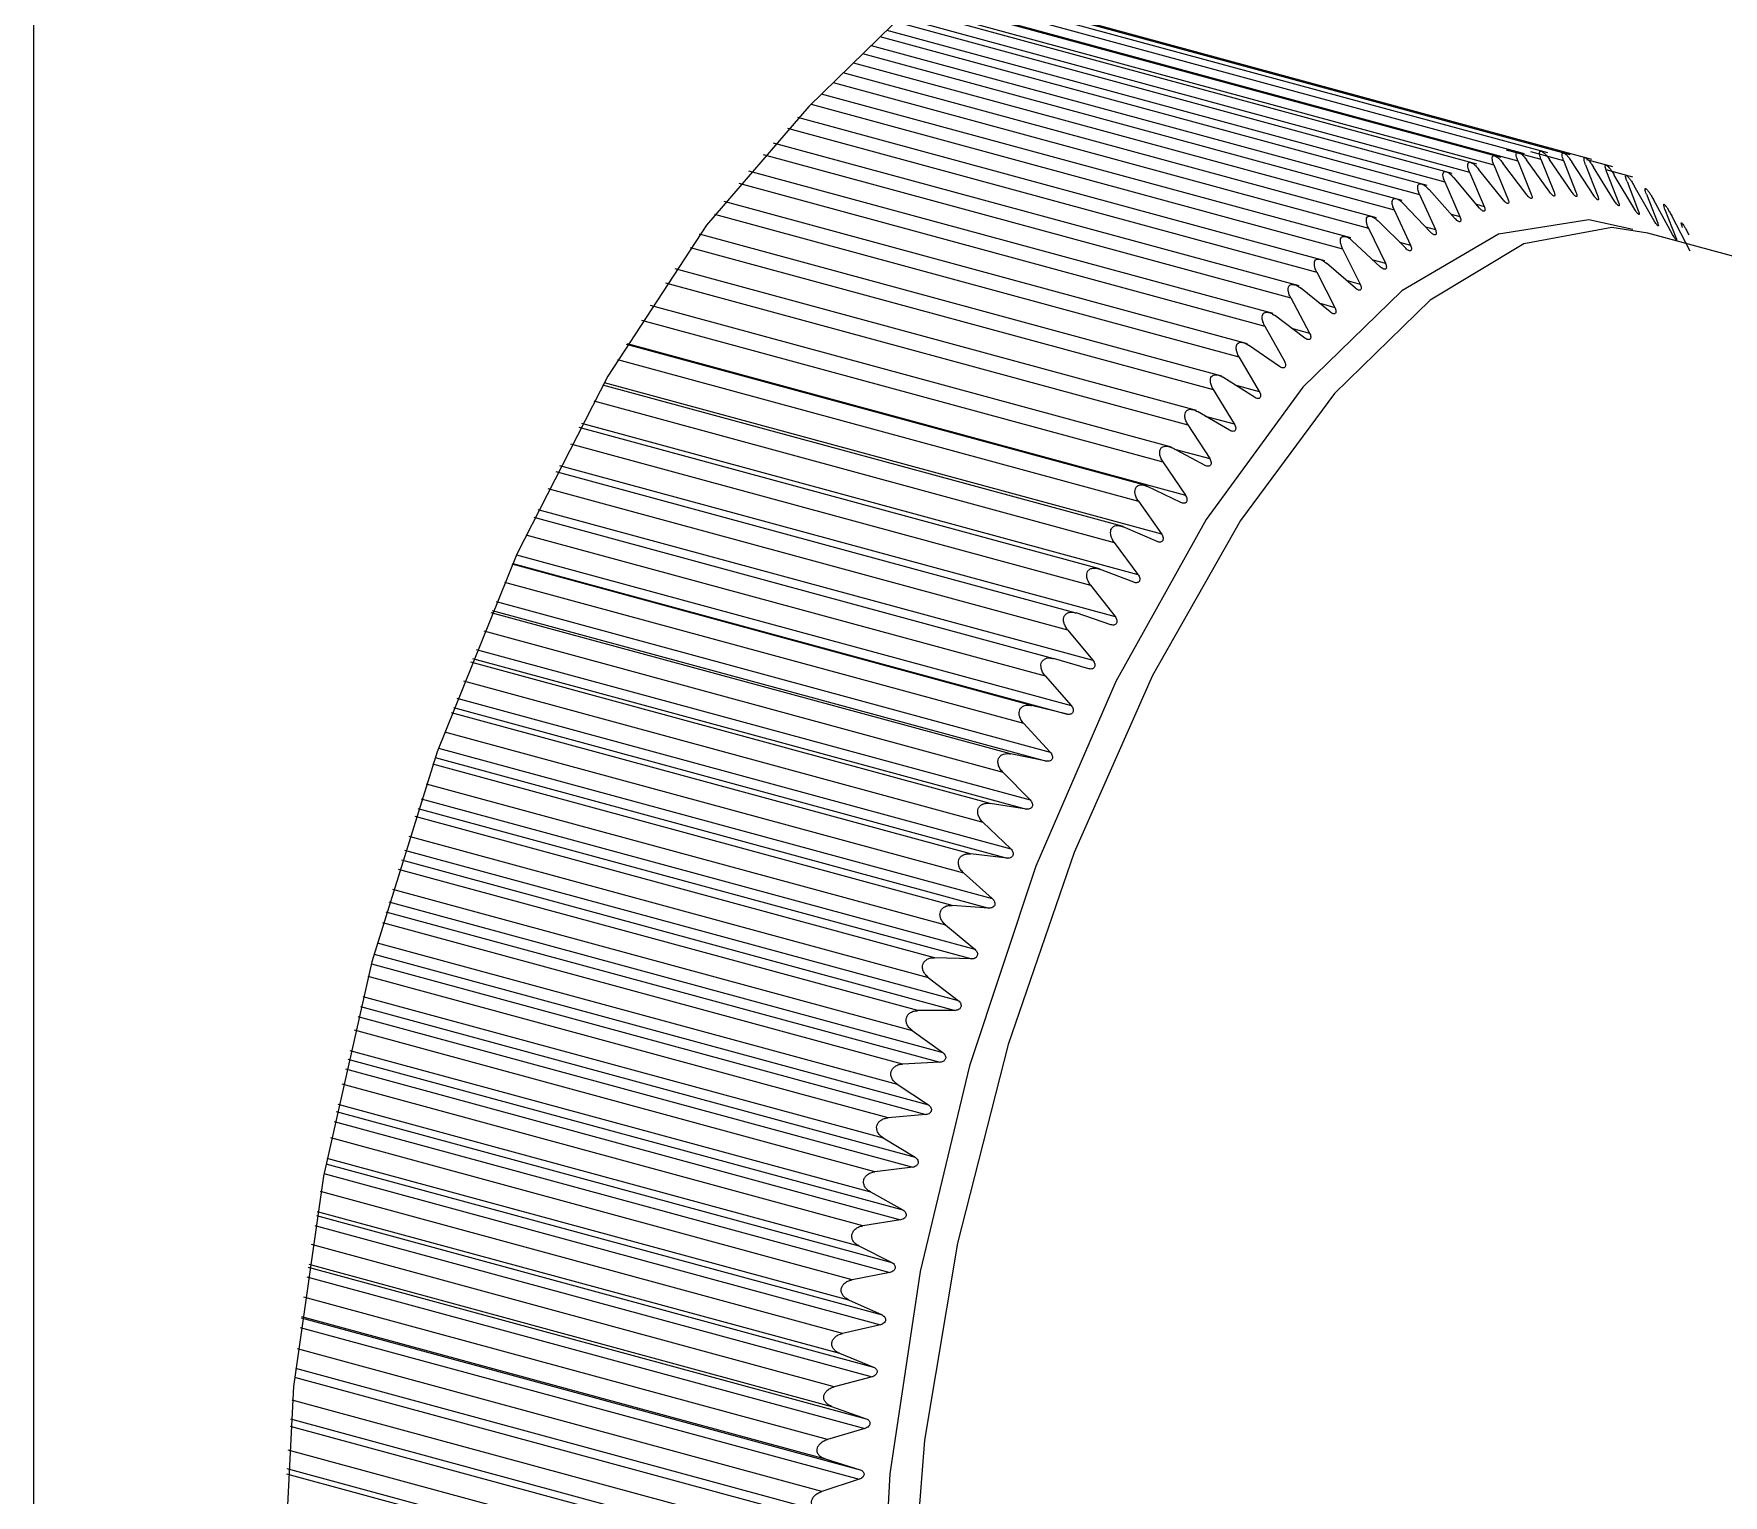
# Model space of a CAD drawing. Header units: millimetres. Extents: x 0 to 3353, y 0 to 2591.
# Drawn here: x 2568.81 to 2583.82, y 2156.91 to 2169.89 of the extents above; entities that cross this region are included whole.
import ezdxf

# ---------------------------------------------------------------- set-up
doc = ezdxf.new("R2010")
doc.units = ezdxf.units.MM
doc.header["$LTSCALE"] = 12

msp = doc.modelspace()

# ---------------------------------------------------------------- linework, layer by layer
at = {"color": 7, "linetype": 'Continuous', "lineweight": 25}
for p, q in [((2568.811, 2124.733), (2568.811, 2195.056)), ((2581.412, 2174.825), (2575.695, 2169.245)), ((2582.456, 2168.816), (2576.823, 2170.347)), ((2582.648, 2168.774), (2576.832, 2170.355)), ((2581.842, 2168.791), (2576.67, 2170.197)), ((2582.052, 2168.824), (2576.742, 2170.267)), ((2582.257, 2168.833), (2576.794, 2170.317)), ((2581.628, 2168.733), (2576.577, 2170.106)), ((2581.409, 2168.65), (2576.463, 2169.995)), ((2581.187, 2168.543), (2576.328, 2169.864)), ((2580.963, 2168.411), (2576.174, 2169.713)), ((2580.736, 2168.256), (2576, 2169.543)), ((2580.508, 2168.077), (2575.807, 2169.355)), ((2580.278, 2167.875), (2575.597, 2169.148)), ((2580.049, 2167.651), (2575.381, 2168.92)), ((2579.819, 2167.405), (2575.163, 2168.671)), ((2581.864, 2168.413), (2581.643, 2168.689)), ((2581.779, 2168.725), (2581.904, 2168.424)), ((2582.072, 2168.46), (2581.858, 2168.742)), ((2581.99, 2168.763), (2582.111, 2168.466)), ((2582.275, 2168.483), (2582.068, 2168.771)), ((2582.197, 2168.776), (2582.313, 2168.484)), ((2582.473, 2168.481), (2582.272, 2168.775)), ((2582.398, 2168.764), (2582.51, 2168.478)), ((2582.666, 2168.455), (2582.471, 2168.753)), ((2582.592, 2168.727), (2582.701, 2168.447)), ((2582.834, 2168.708), (2582.604, 2168.77)), ((2582.851, 2168.404), (2582.663, 2168.707)), ((2583.012, 2168.616), (2582.775, 2168.681)), ((2581.343, 2168.575), (2581.477, 2168.267)), ((2581.652, 2168.342), (2581.425, 2168.61)), ((2581.563, 2168.662), (2581.692, 2168.357)), ((2582.78, 2168.665), (2582.886, 2168.392)), ((2583.03, 2168.329), (2582.848, 2168.635)), ((2582.961, 2168.578), (2583.063, 2168.312)), ((2583.202, 2168.23), (2583.026, 2168.539)), ((2579.591, 2167.138), (2574.944, 2168.401)), ((2581.217, 2168.128), (2580.977, 2168.379)), ((2581.119, 2168.462), (2581.259, 2168.152)), ((2581.436, 2168.247), (2581.203, 2168.507)), ((2583.134, 2168.466), (2583.234, 2168.209)), ((2583.366, 2168.107), (2583.196, 2168.418)), ((2580.996, 2167.985), (2580.75, 2168.228)), ((2580.893, 2168.326), (2581.038, 2168.014)), ((2583.298, 2168.33), (2583.396, 2168.081)), ((2583.521, 2167.961), (2583.358, 2168.273)), ((2579.364, 2166.851), (2574.725, 2168.111)), ((2580.665, 2168.165), (2580.815, 2167.852)), ((2591.549, 2165.837), (2583.147, 2168.121)), ((2580.435, 2167.981), (2580.591, 2167.668)), ((2580.773, 2167.819), (2580.521, 2168.052)), ((2579.139, 2166.544), (2574.507, 2167.803)), ((2580.205, 2167.774), (2580.366, 2167.461)), ((2580.549, 2167.631), (2580.291, 2167.854)), ((2580.324, 2167.42), (2580.06, 2167.633)), ((2578.917, 2166.218), (2574.29, 2167.476)), ((2579.974, 2167.545), (2580.142, 2167.233)), ((2580.099, 2167.188), (2579.83, 2167.39)), ((2579.744, 2167.294), (2579.918, 2166.984)), ((2578.699, 2165.875), (2574.075, 2167.131)), ((2579.515, 2167.022), (2579.695, 2166.715)), ((2579.875, 2166.935), (2579.6, 2167.126)), ((2578.485, 2165.514), (2573.864, 2166.77)), ((2579.287, 2166.73), (2579.473, 2166.426)), ((2579.653, 2166.662), (2579.372, 2166.841)), ((2579.432, 2166.369), (2579.146, 2166.536)), ((2578.275, 2165.138), (2573.656, 2166.393)), ((2579.062, 2166.418), (2579.255, 2166.118)), ((2579.214, 2166.057), (2578.922, 2166.213)), ((2578.07, 2164.746), (2573.452, 2166.001)), ((2578.84, 2166.088), (2579.039, 2165.792)), ((2578.998, 2165.728), (2578.702, 2165.871)), ((2578.622, 2165.739), (2578.826, 2165.449)), ((2577.871, 2164.341), (2573.254, 2165.596)), ((2578.407, 2165.374), (2578.618, 2165.089)), ((2578.787, 2165.382), (2578.486, 2165.512)), ((2577.673, 2163.925), (2573.061, 2165.179)), ((2578.58, 2165.02), (2578.275, 2165.137)), ((2578.197, 2164.993), (2578.415, 2164.715)), ((2578.377, 2164.643), (2578.068, 2164.747)), ((2577.993, 2164.598), (2578.217, 2164.327)), ((2578.18, 2164.252), (2577.867, 2164.342)), ((2577.794, 2164.189), (2578.025, 2163.925)), ((2577.989, 2163.848), (2577.673, 2163.925)), ((2577.602, 2163.767), (2577.839, 2163.511)), ((2577.805, 2163.432), (2577.485, 2163.496)), ((2577.417, 2163.334), (2577.66, 2163.087)), ((2577.627, 2163.006), (2577.304, 2163.056)), ((2577.239, 2162.89), (2577.488, 2162.653)), ((2577.457, 2162.57), (2577.131, 2162.607)), ((2577.069, 2162.438), (2577.324, 2162.21)), ((2577.294, 2162.126), (2576.967, 2162.15)), ((2576.907, 2161.978), (2577.169, 2161.761)), ((2577.141, 2161.675), (2576.811, 2161.686)), ((2576.755, 2161.511), (2577.022, 2161.305)), ((2576.995, 2161.218), (2576.664, 2161.216)), ((2576.611, 2161.04), (2576.884, 2160.844)), ((2576.859, 2160.757), (2576.526, 2160.741)), ((2576.478, 2160.564), (2576.756, 2160.38)), ((2576.733, 2160.292), (2576.399, 2160.264)), ((2576.354, 2160.086), (2576.638, 2159.913)), ((2576.617, 2159.825), (2576.282, 2159.785)), ((2576.241, 2159.606), (2576.53, 2159.446)), ((2576.51, 2159.358), (2576.175, 2159.305)), ((2576.138, 2159.127), (2576.432, 2158.979)), ((2576.415, 2158.891), (2576.079, 2158.826)), ((2576.046, 2158.648), (2576.345, 2158.513)), ((2571.188, 2158.499), (2575.839, 2157.235)), ((2576.33, 2158.426), (2575.994, 2158.349)), ((2575.966, 2158.173), (2576.269, 2158.05)), ((2571.135, 2158.041), (2575.793, 2156.775)), ((2576.256, 2157.964), (2575.921, 2157.876)), ((2571.092, 2157.591), (2575.762, 2156.322)), ((2575.896, 2157.701), (2576.204, 2157.592)), ((2576.193, 2157.506), (2575.859, 2157.408)), ((2571.06, 2157.15), (2575.738, 2155.879)), ((2575.839, 2157.235), (2576.15, 2157.139)), ((2576.141, 2157.054), (2575.809, 2156.945))]:
    msp.add_line(p, q, dxfattribs=at)
at = {"color": 8, "linetype": 'Continuous', "lineweight": 25}
for p, q in [((2576.68, 2170.207), (2581.99, 2168.763)), ((2576.506, 2170.037), (2581.563, 2168.662)), ((2576.603, 2170.132), (2581.779, 2168.725)), ((2576.388, 2169.921), (2581.343, 2168.575)), ((2576.249, 2169.786), (2581.119, 2168.462)), ((2576.09, 2169.631), (2580.893, 2168.326)), ((2575.912, 2169.457), (2580.665, 2168.165)), ((2575.715, 2169.264), (2580.435, 2167.981)), ((2575.504, 2169.052), (2580.205, 2167.774)), ((2581.888, 2168.86), (2582.197, 2168.776)), ((2582.104, 2168.844), (2582.398, 2168.764)), ((2575.29, 2168.818), (2579.974, 2167.545)), ((2575.074, 2168.563), (2579.744, 2167.294)), ((2581.623, 2168.376), (2581.692, 2168.357)), ((2574.857, 2168.288), (2579.515, 2167.022)), ((2581.399, 2168.288), (2581.477, 2168.267)), ((2581.171, 2168.176), (2581.259, 2168.152)), ((2574.64, 2167.993), (2579.287, 2166.73)), ((2580.94, 2168.04), (2581.038, 2168.014)), ((2580.705, 2167.882), (2580.815, 2167.852)), ((2574.423, 2167.679), (2579.062, 2166.418)), ((2580.467, 2167.702), (2580.591, 2167.668)), ((2580.225, 2167.5), (2580.366, 2167.461)), ((2574.208, 2167.347), (2578.84, 2166.088)), ((2579.98, 2167.277), (2580.142, 2167.233)), ((2574.08, 2167.139), (2579.039, 2165.792)), ((2573.995, 2166.997), (2578.622, 2165.739)), ((2573.877, 2166.794), (2578.826, 2165.449)), ((2579.477, 2166.774), (2579.695, 2166.715)), ((2573.785, 2166.63), (2578.407, 2165.374)), ((2573.677, 2166.432), (2578.618, 2165.089)), ((2579.215, 2166.496), (2579.473, 2166.426)), ((2573.579, 2166.249), (2578.197, 2164.993)), ((2578.941, 2166.203), (2579.255, 2166.118)), ((2573.48, 2166.056), (2578.415, 2164.715)), ((2573.378, 2165.852), (2577.993, 2164.598)), ((2573.287, 2165.666), (2578.217, 2164.327)), ((2573.181, 2165.442), (2577.794, 2164.189)), ((2573.099, 2165.264), (2578.025, 2163.925)), ((2573.065, 2165.186), (2577.989, 2163.848)), ((2572.991, 2165.02), (2577.602, 2163.767)), ((2572.883, 2164.77), (2577.805, 2163.432)), ((2572.917, 2164.849), (2577.839, 2163.511)), ((2577.485, 2163.496), (2572.874, 2164.749)), ((2572.807, 2164.587), (2577.417, 2163.334)), ((2572.708, 2164.343), (2577.627, 2163.006)), ((2572.74, 2164.424), (2577.66, 2163.087)), ((2577.304, 2163.056), (2572.694, 2164.309)), ((2572.629, 2164.143), (2577.239, 2162.89)), ((2572.539, 2163.907), (2577.457, 2162.57)), ((2572.57, 2163.99), (2577.488, 2162.653)), ((2577.131, 2162.607), (2572.521, 2163.86)), ((2572.459, 2163.691), (2577.069, 2162.438)), ((2572.377, 2163.463), (2577.294, 2162.126)), ((2572.407, 2163.547), (2577.324, 2162.21)), ((2576.967, 2162.15), (2572.356, 2163.403)), ((2572.297, 2163.231), (2576.907, 2161.978)), ((2572.223, 2163.012), (2577.141, 2161.675)), ((2572.251, 2163.097), (2577.169, 2161.761)), ((2576.811, 2161.686), (2572.199, 2162.939)), ((2572.143, 2162.765), (2576.755, 2161.511)), ((2572.077, 2162.555), (2576.995, 2161.218)), ((2572.104, 2162.641), (2577.022, 2161.305)), ((2576.664, 2161.216), (2572.05, 2162.47)), ((2571.997, 2162.294), (2576.611, 2161.04)), ((2571.939, 2162.094), (2576.859, 2160.757)), ((2571.964, 2162.181), (2576.884, 2160.844)), ((2576.526, 2160.741), (2571.911, 2161.996)), ((2571.861, 2161.819), (2576.478, 2160.564)), ((2571.81, 2161.63), (2576.733, 2160.292)), ((2571.833, 2161.718), (2576.756, 2160.38)), ((2576.399, 2160.264), (2571.78, 2161.519)), ((2571.734, 2161.341), (2576.354, 2160.086)), ((2571.712, 2161.252), (2576.638, 2159.913)), ((2576.282, 2159.785), (2571.66, 2161.041)), ((2571.69, 2161.164), (2576.617, 2159.825)), ((2571.6, 2160.786), (2576.53, 2159.446)), ((2571.617, 2160.863), (2576.241, 2159.606)), ((2571.579, 2160.698), (2576.51, 2159.358)), ((2576.175, 2159.305), (2571.549, 2160.562)), ((2571.497, 2160.32), (2576.432, 2158.979)), ((2571.511, 2160.384), (2576.138, 2159.127)), ((2571.479, 2160.232), (2576.415, 2158.891)), ((2576.079, 2158.826), (2571.449, 2160.085)), ((2571.404, 2159.856), (2576.345, 2158.513)), ((2571.414, 2159.907), (2576.046, 2158.648)), ((2571.388, 2159.769), (2576.33, 2158.426)), ((2575.994, 2158.349), (2571.359, 2159.609)), ((2571.321, 2159.395), (2576.269, 2158.05)), ((2571.328, 2159.433), (2575.966, 2158.173)), ((2571.307, 2159.309), (2576.256, 2157.964)), ((2575.921, 2157.876), (2571.279, 2159.138)), ((2571.249, 2158.939), (2576.204, 2157.592)), ((2571.253, 2158.963), (2575.896, 2157.701)), ((2571.236, 2158.853), (2576.193, 2157.506)), ((2575.859, 2157.408), (2571.211, 2158.671)), ((2571.187, 2158.488), (2576.15, 2157.139)), ((2571.176, 2158.403), (2576.141, 2157.054)), ((2575.809, 2156.945), (2571.153, 2158.211)), ((2571.126, 2157.961), (2576.102, 2156.609)), ((2575.771, 2156.49), (2571.106, 2157.758)), ((2571.087, 2157.527), (2576.073, 2156.172)), ((2575.744, 2156.044), (2571.071, 2157.314)), ((2571.057, 2157.102), (2576.057, 2155.744))]:
    msp.add_line(p, q, dxfattribs=at)
at = {"color": 7, "linetype": 'Continuous', "lineweight": 25, "flags": 128}
for points in [[(2575.695, 2169.245), (2574.785, 2168.192), (2573.909, 2166.85), (2573.102, 2165.27), (2572.395, 2163.514), (2571.815, 2161.648), (2571.383, 2159.746), (2571.118, 2157.878), (2571.028, 2156.119), (2571.118, 2154.534), (2571.383, 2153.185), (2571.815, 2152.124), (2572.395, 2151.392), (2573.102, 2151.016), (2573.909, 2151.011), (2574.613, 2151.28)], [(2583.012, 2168.151), (2582.622, 2168.238), (2581.819, 2168.111), (2580.96, 2167.608), (2580.082, 2166.751), (2579.223, 2165.578), (2578.421, 2164.139), (2577.711, 2162.498), (2577.123, 2160.726), (2576.684, 2158.9), (2576.413, 2157.102), (2576.321, 2155.408)], [(2583.147, 2168.121), (2582.825, 2168.17), (2582.044, 2168.024), (2581.212, 2167.525), (2580.362, 2166.696), (2579.529, 2165.569), (2578.748, 2164.191), (2578.051, 2162.619), (2577.465, 2160.916), (2577.016, 2159.152), (2576.721, 2157.401), (2576.592, 2155.732), (2576.635, 2154.215), (2576.848, 2152.912), (2577.222, 2151.876), (2577.742, 2151.149), (2578.387, 2150.762), (2578.426, 2150.751)]]:
    msp.add_lwpolyline(points, dxfattribs=at)
at = {"color": 7, "linetype": 'Continuous', "lineweight": 25}
for points, knots in [([(2581.99, 2168.763), (2581.986, 2168.774), (2581.979, 2168.794), (2581.975, 2168.818), (2581.977, 2168.832), (2581.982, 2168.839), (2581.988, 2168.841), (2581.996, 2168.84), (2582.007, 2168.835), (2582.024, 2168.823), (2582.046, 2168.8), (2582.06, 2168.781), (2582.068, 2168.771)], [0, 0, 0, 0, 0.144207, 0.265302, 0.378149, 0.439859, 0.500145, 0.560427, 0.622124, 0.733109, 0.85494, 1, 1, 1, 1]), ([(2582.197, 2168.776), (2582.193, 2168.787), (2582.186, 2168.805), (2582.182, 2168.829), (2582.184, 2168.842), (2582.189, 2168.848), (2582.195, 2168.849), (2582.202, 2168.848), (2582.213, 2168.842), (2582.23, 2168.828), (2582.251, 2168.805), (2582.265, 2168.785), (2582.272, 2168.775)], [0, 0, 0, 0, 0.14222, 0.26149, 0.379, 0.440723, 0.500945, 0.561071, 0.622516, 0.731392, 0.854099, 1, 1, 1, 1]), ([(2582.398, 2168.764), (2582.394, 2168.774), (2582.388, 2168.792), (2582.383, 2168.814), (2582.385, 2168.827), (2582.39, 2168.832), (2582.396, 2168.832), (2582.403, 2168.83), (2582.414, 2168.823), (2582.429, 2168.808), (2582.45, 2168.784), (2582.463, 2168.764), (2582.471, 2168.753)], [0, 0, 0, 0, 0.140336, 0.257699, 0.380393, 0.442016, 0.50203, 0.561821, 0.62279, 0.729753, 0.853343, 1, 1, 1, 1]), ([(2581.563, 2168.662), (2581.558, 2168.674), (2581.55, 2168.694), (2581.546, 2168.72), (2581.548, 2168.736), (2581.553, 2168.745), (2581.559, 2168.749), (2581.567, 2168.75), (2581.579, 2168.747), (2581.597, 2168.736), (2581.62, 2168.716), (2581.635, 2168.698), (2581.643, 2168.689)], [0, 0, 0, 0, 0.147356, 0.27179, 0.377146, 0.438598, 0.498767, 0.559097, 0.621018, 0.736779, 0.856893, 1, 1, 1, 1]), ([(2581.779, 2168.725), (2581.775, 2168.736), (2581.767, 2168.756), (2581.763, 2168.781), (2581.764, 2168.797), (2581.769, 2168.804), (2581.776, 2168.808), (2581.784, 2168.808), (2581.796, 2168.803), (2581.813, 2168.792), (2581.835, 2168.771), (2581.85, 2168.752), (2581.858, 2168.742)], [0, 0, 0, 0, 0.145951, 0.26872, 0.377408, 0.439127, 0.499455, 0.559821, 0.621651, 0.734966, 0.855937, 1, 1, 1, 1]), ([(2582.592, 2168.727), (2582.589, 2168.736), (2582.583, 2168.754), (2582.578, 2168.775), (2582.58, 2168.787), (2582.585, 2168.791), (2582.591, 2168.79), (2582.598, 2168.787), (2582.608, 2168.779), (2582.623, 2168.763), (2582.643, 2168.738), (2582.656, 2168.718), (2582.663, 2168.707)], [0, 0, 0, 0, 0.13852, 0.253848, 0.382195, 0.443567, 0.503216, 0.562504, 0.622815, 0.728129, 0.85259, 1, 1, 1, 1]), ([(2582.78, 2168.665), (2582.777, 2168.674), (2582.771, 2168.691), (2582.767, 2168.711), (2582.768, 2168.722), (2582.773, 2168.724), (2582.779, 2168.723), (2582.785, 2168.719), (2582.795, 2168.71), (2582.809, 2168.694), (2582.829, 2168.667), (2582.841, 2168.646), (2582.848, 2168.635)], [0, 0, 0, 0, 0.136701, 0.252529, 0.384177, 0.445187, 0.504353, 0.563009, 0.621606, 0.726534, 0.851844, 1, 1, 1, 1]), ([(2581.119, 2168.462), (2581.114, 2168.474), (2581.106, 2168.496), (2581.101, 2168.524), (2581.103, 2168.541), (2581.108, 2168.551), (2581.114, 2168.557), (2581.122, 2168.559), (2581.135, 2168.558), (2581.154, 2168.55), (2581.179, 2168.532), (2581.194, 2168.516), (2581.203, 2168.507)], [0, 0, 0, 0, 0.150017, 0.277343, 0.384605, 0.438226, 0.497817, 0.557803, 0.619606, 0.740346, 0.858709, 1, 1, 1, 1]), ([(2581.343, 2168.575), (2581.338, 2168.586), (2581.33, 2168.607), (2581.325, 2168.634), (2581.327, 2168.651), (2581.332, 2168.66), (2581.338, 2168.665), (2581.346, 2168.667), (2581.359, 2168.665), (2581.377, 2168.655), (2581.401, 2168.636), (2581.417, 2168.619), (2581.425, 2168.61)], [0, 0, 0, 0, 0.148693, 0.274615, 0.380279, 0.438215, 0.498156, 0.558374, 0.6203, 0.738577, 0.85782, 1, 1, 1, 1]), ([(2582.961, 2168.578), (2582.958, 2168.586), (2582.952, 2168.603), (2582.948, 2168.622), (2582.949, 2168.631), (2582.954, 2168.633), (2582.959, 2168.63), (2582.965, 2168.626), (2582.974, 2168.616), (2582.988, 2168.599), (2583.007, 2168.572), (2583.019, 2168.55), (2583.026, 2168.539)], [0, 0, 0, 0, 0.134888, 0.255802, 0.386465, 0.446907, 0.505413, 0.563281, 0.61903, 0.724938, 0.851086, 1, 1, 1, 1]), ([(2580.893, 2168.326), (2580.888, 2168.338), (2580.879, 2168.36), (2580.874, 2168.389), (2580.876, 2168.407), (2580.881, 2168.418), (2580.887, 2168.424), (2580.895, 2168.427), (2580.909, 2168.427), (2580.928, 2168.42), (2580.953, 2168.403), (2580.969, 2168.388), (2580.977, 2168.379)], [0, 0, 0, 0, 0.1513, 0.279956, 0.388714, 0.438703, 0.497828, 0.557461, 0.619011, 0.742095, 0.859565, 1, 1, 1, 1]), ([(2581.904, 2168.424), (2581.906, 2168.419), (2581.91, 2168.408), (2581.911, 2168.395), (2581.91, 2168.387), (2581.905, 2168.383), (2581.898, 2168.384), (2581.888, 2168.389), (2581.876, 2168.399), (2581.868, 2168.408), (2581.864, 2168.413)], [0, 0, 0, 0, 0.1495539, 0.2867417, 0.39793, 0.4999982, 0.6020898, 0.7132224, 0.8504561, 1, 1, 1, 1]), ([(2582.111, 2168.466), (2582.113, 2168.461), (2582.117, 2168.451), (2582.118, 2168.439), (2582.117, 2168.431), (2582.112, 2168.427), (2582.105, 2168.429), (2582.095, 2168.435), (2582.084, 2168.446), (2582.076, 2168.455), (2582.072, 2168.46)], [0, 0, 0, 0, 0.149554, 0.286742, 0.39793, 0.499998, 0.60209, 0.713222, 0.850456, 1, 1, 1, 1]), ([(2582.313, 2168.484), (2582.315, 2168.479), (2582.319, 2168.469), (2582.32, 2168.458), (2582.319, 2168.45), (2582.314, 2168.448), (2582.307, 2168.45), (2582.298, 2168.457), (2582.287, 2168.468), (2582.279, 2168.478), (2582.275, 2168.483)], [0, 0, 0, 0, 0.149554, 0.286742, 0.39793, 0.499998, 0.60209, 0.713222, 0.850456, 1, 1, 1, 1]), ([(2582.51, 2168.478), (2582.512, 2168.473), (2582.516, 2168.463), (2582.517, 2168.452), (2582.516, 2168.445), (2582.511, 2168.443), (2582.504, 2168.446), (2582.495, 2168.454), (2582.484, 2168.466), (2582.477, 2168.476), (2582.473, 2168.481)], [0, 0, 0, 0, 0.149554, 0.286742, 0.39793, 0.499998, 0.60209, 0.713222, 0.850456, 1, 1, 1, 1]), ([(2582.701, 2168.447), (2582.703, 2168.442), (2582.706, 2168.432), (2582.708, 2168.422), (2582.706, 2168.416), (2582.702, 2168.415), (2582.696, 2168.418), (2582.687, 2168.427), (2582.676, 2168.439), (2582.669, 2168.449), (2582.666, 2168.455)], [0, 0, 0, 0, 0.149554, 0.286742, 0.39793, 0.499998, 0.60209, 0.713222, 0.850456, 1, 1, 1, 1]), ([(2582.886, 2168.392), (2582.888, 2168.387), (2582.891, 2168.378), (2582.892, 2168.368), (2582.891, 2168.362), (2582.887, 2168.362), (2582.881, 2168.366), (2582.872, 2168.375), (2582.862, 2168.388), (2582.855, 2168.398), (2582.851, 2168.404)], [0, 0, 0, 0, 0.149554, 0.286742, 0.39793, 0.499998, 0.60209, 0.713222, 0.850456, 1, 1, 1, 1]), ([(2583.134, 2168.466), (2583.131, 2168.474), (2583.125, 2168.49), (2583.121, 2168.508), (2583.122, 2168.516), (2583.127, 2168.516), (2583.132, 2168.513), (2583.137, 2168.508), (2583.146, 2168.498), (2583.159, 2168.48), (2583.177, 2168.452), (2583.189, 2168.43), (2583.196, 2168.418)], [0, 0, 0, 0, 0.133021, 0.259619, 0.388849, 0.448549, 0.50625, 0.563212, 0.616477, 0.723332, 0.850309, 1, 1, 1, 1]), ([(2583.298, 2168.33), (2583.295, 2168.338), (2583.29, 2168.354), (2583.286, 2168.37), (2583.287, 2168.377), (2583.291, 2168.376), (2583.297, 2168.371), (2583.307, 2168.359), (2583.322, 2168.337), (2583.339, 2168.307), (2583.351, 2168.285), (2583.358, 2168.273)], [0, 0, 0, 0, 0.131275, 0.264103, 0.391506, 0.450314, 0.507087, 0.613706, 0.721539, 0.849415, 1, 1, 1, 1]), ([(2580.665, 2168.165), (2580.66, 2168.177), (2580.65, 2168.2), (2580.645, 2168.23), (2580.647, 2168.253), (2580.655, 2168.266), (2580.666, 2168.271), (2580.679, 2168.272), (2580.698, 2168.266), (2580.724, 2168.252), (2580.741, 2168.236), (2580.75, 2168.228)], [0, 0, 0, 0, 0.152384, 0.282245, 0.392438, 0.498945, 0.559686, 0.622254, 0.728223, 0.852621, 1, 1, 1, 1]), ([(2581.477, 2168.267), (2581.479, 2168.261), (2581.483, 2168.25), (2581.485, 2168.236), (2581.484, 2168.227), (2581.479, 2168.221), (2581.471, 2168.221), (2581.461, 2168.225), (2581.449, 2168.233), (2581.44, 2168.242), (2581.436, 2168.247)], [0, 0, 0, 0, 0.149554, 0.286742, 0.39793, 0.499998, 0.60209, 0.713222, 0.850456, 1, 1, 1, 1]), ([(2581.692, 2168.357), (2581.694, 2168.352), (2581.698, 2168.341), (2581.7, 2168.328), (2581.699, 2168.319), (2581.694, 2168.314), (2581.686, 2168.314), (2581.676, 2168.319), (2581.664, 2168.328), (2581.656, 2168.337), (2581.652, 2168.342)], [0, 0, 0, 0, 0.149554, 0.286742, 0.39793, 0.499998, 0.60209, 0.713222, 0.850456, 1, 1, 1, 1]), ([(2583.063, 2168.312), (2583.065, 2168.307), (2583.068, 2168.298), (2583.07, 2168.289), (2583.069, 2168.285), (2583.065, 2168.285), (2583.059, 2168.29), (2583.05, 2168.299), (2583.04, 2168.313), (2583.034, 2168.323), (2583.03, 2168.329)], [0, 0, 0, 0, 0.149554, 0.286742, 0.39793, 0.499998, 0.60209, 0.713222, 0.850456, 1, 1, 1, 1]), ([(2583.234, 2168.209), (2583.235, 2168.204), (2583.238, 2168.195), (2583.24, 2168.187), (2583.239, 2168.183), (2583.235, 2168.184), (2583.229, 2168.19), (2583.221, 2168.2), (2583.212, 2168.213), (2583.205, 2168.224), (2583.202, 2168.23)], [0, 0, 0, 0, 0.149554, 0.286742, 0.39793, 0.499998, 0.60209, 0.713222, 0.850456, 1, 1, 1, 1]), ([(2580.435, 2167.981), (2580.43, 2167.993), (2580.42, 2168.016), (2580.415, 2168.047), (2580.416, 2168.071), (2580.425, 2168.086), (2580.442, 2168.093), (2580.465, 2168.09), (2580.492, 2168.077), (2580.511, 2168.061), (2580.521, 2168.052)], [0, 0, 0, 0, 0.153516, 0.28465, 0.396371, 0.49427, 0.595804, 0.710838, 0.844477, 1, 1, 1, 1]), ([(2581.259, 2168.152), (2581.261, 2168.146), (2581.265, 2168.135), (2581.267, 2168.121), (2581.266, 2168.111), (2581.261, 2168.105), (2581.253, 2168.103), (2581.243, 2168.107), (2581.23, 2168.115), (2581.222, 2168.123), (2581.217, 2168.128)], [0, 0, 0, 0, 0.149554, 0.286742, 0.39793, 0.499998, 0.60209, 0.713222, 0.850456, 1, 1, 1, 1]), ([(2583.396, 2168.081), (2583.398, 2168.077), (2583.401, 2168.069), (2583.402, 2168.061), (2583.401, 2168.058), (2583.398, 2168.059), (2583.392, 2168.066), (2583.384, 2168.076), (2583.375, 2168.09), (2583.369, 2168.101), (2583.366, 2168.107)], [0, 0, 0, 0, 0.149554, 0.286742, 0.39793, 0.499998, 0.60209, 0.713222, 0.850456, 1, 1, 1, 1]), ([(2583.454, 2168.17), (2583.452, 2168.178), (2583.446, 2168.193), (2583.442, 2168.209), (2583.443, 2168.213), (2583.447, 2168.211), (2583.452, 2168.205), (2583.461, 2168.192), (2583.476, 2168.169), (2583.493, 2168.139), (2583.504, 2168.117), (2583.51, 2168.105)], [0, 0, 0, 0, 0.129586, 0.268123, 0.393665, 0.451524, 0.507285, 0.611252, 0.719975, 0.848645, 1, 1, 1, 1]), ([(2581.038, 2168.014), (2581.04, 2168.008), (2581.045, 2167.997), (2581.047, 2167.982), (2581.046, 2167.971), (2581.041, 2167.965), (2581.033, 2167.963), (2581.022, 2167.965), (2581.009, 2167.972), (2581, 2167.981), (2580.996, 2167.985)], [0, 0, 0, 0, 0.149554, 0.286742, 0.39793, 0.499998, 0.60209, 0.713222, 0.850456, 1, 1, 1, 1]), ([(2580.205, 2167.774), (2580.199, 2167.787), (2580.189, 2167.81), (2580.183, 2167.842), (2580.185, 2167.866), (2580.194, 2167.883), (2580.211, 2167.89), (2580.234, 2167.889), (2580.261, 2167.877), (2580.28, 2167.862), (2580.291, 2167.854)], [0, 0, 0, 0, 0.154267, 0.286323, 0.399242, 0.497996, 0.598104, 0.71211, 0.845015, 1, 1, 1, 1]), ([(2580.815, 2167.852), (2580.818, 2167.846), (2580.822, 2167.835), (2580.825, 2167.82), (2580.824, 2167.809), (2580.819, 2167.802), (2580.811, 2167.799), (2580.8, 2167.801), (2580.787, 2167.807), (2580.778, 2167.815), (2580.773, 2167.819)], [0, 0, 0, 0, 0.149554, 0.286742, 0.39793, 0.499998, 0.60209, 0.713222, 0.850456, 1, 1, 1, 1]), ([(2579.974, 2167.545), (2579.968, 2167.558), (2579.958, 2167.58), (2579.951, 2167.613), (2579.953, 2167.639), (2579.962, 2167.656), (2579.979, 2167.665), (2580.002, 2167.665), (2580.03, 2167.655), (2580.05, 2167.641), (2580.06, 2167.633)], [0, 0, 0, 0, 0.154616, 0.287094, 0.400562, 0.499962, 0.600673, 0.713632, 0.845714, 1, 1, 1, 1]), ([(2580.591, 2167.668), (2580.594, 2167.662), (2580.599, 2167.651), (2580.601, 2167.636), (2580.6, 2167.624), (2580.596, 2167.616), (2580.587, 2167.612), (2580.576, 2167.614), (2580.563, 2167.619), (2580.554, 2167.627), (2580.549, 2167.631)], [0, 0, 0, 0, 0.149554, 0.286742, 0.39793, 0.499998, 0.60209, 0.713222, 0.850456, 1, 1, 1, 1]), ([(2579.744, 2167.294), (2579.738, 2167.307), (2579.727, 2167.329), (2579.72, 2167.363), (2579.721, 2167.389), (2579.73, 2167.408), (2579.747, 2167.418), (2579.771, 2167.419), (2579.799, 2167.41), (2579.819, 2167.397), (2579.83, 2167.39)], [0, 0, 0, 0, 0.154592, 0.287049, 0.4005, 0.499884, 0.603631, 0.715368, 0.8465, 1, 1, 1, 1]), ([(2580.366, 2167.461), (2580.369, 2167.456), (2580.374, 2167.445), (2580.377, 2167.429), (2580.376, 2167.416), (2580.372, 2167.408), (2580.363, 2167.404), (2580.352, 2167.404), (2580.338, 2167.409), (2580.329, 2167.416), (2580.324, 2167.42)], [0, 0, 0, 0, 0.149554, 0.286742, 0.39793, 0.499998, 0.60209, 0.713222, 0.850456, 1, 1, 1, 1]), ([(2580.142, 2167.233), (2580.144, 2167.228), (2580.15, 2167.216), (2580.153, 2167.201), (2580.152, 2167.188), (2580.148, 2167.179), (2580.139, 2167.174), (2580.128, 2167.174), (2580.114, 2167.178), (2580.104, 2167.185), (2580.099, 2167.188)], [0, 0, 0, 0, 0.149554, 0.286742, 0.39793, 0.499998, 0.60209, 0.713222, 0.850456, 1, 1, 1, 1]), ([(2579.515, 2167.022), (2579.509, 2167.034), (2579.497, 2167.057), (2579.49, 2167.091), (2579.49, 2167.118), (2579.499, 2167.138), (2579.517, 2167.15), (2579.541, 2167.152), (2579.569, 2167.145), (2579.589, 2167.132), (2579.6, 2167.126)], [0, 0, 0, 0, 0.154571, 0.28701, 0.400445, 0.499816, 0.606904, 0.717301, 0.847378, 1, 1, 1, 1]), ([(2579.918, 2166.984), (2579.92, 2166.978), (2579.926, 2166.967), (2579.929, 2166.951), (2579.929, 2166.938), (2579.924, 2166.928), (2579.916, 2166.923), (2579.904, 2166.922), (2579.89, 2166.926), (2579.88, 2166.932), (2579.875, 2166.935)], [0, 0, 0, 0, 0.149554, 0.286742, 0.39793, 0.499998, 0.60209, 0.713222, 0.850456, 1, 1, 1, 1]), ([(2579.287, 2166.73), (2579.281, 2166.742), (2579.269, 2166.765), (2579.261, 2166.799), (2579.261, 2166.826), (2579.269, 2166.845), (2579.279, 2166.854), (2579.292, 2166.861), (2579.312, 2166.864), (2579.341, 2166.858), (2579.361, 2166.847), (2579.372, 2166.841)], [0, 0, 0, 0, 0.154465, 0.286814, 0.400171, 0.499474, 0.560439, 0.610791, 0.719688, 0.848508, 1, 1, 1, 1]), ([(2579.695, 2166.715), (2579.698, 2166.709), (2579.703, 2166.698), (2579.707, 2166.682), (2579.707, 2166.668), (2579.702, 2166.658), (2579.694, 2166.652), (2579.682, 2166.65), (2579.668, 2166.653), (2579.658, 2166.659), (2579.653, 2166.662)], [0, 0, 0, 0, 0.149554, 0.286742, 0.39793, 0.499998, 0.60209, 0.713222, 0.850456, 1, 1, 1, 1]), ([(2579.062, 2166.418), (2579.056, 2166.43), (2579.043, 2166.452), (2579.034, 2166.487), (2579.034, 2166.515), (2579.042, 2166.534), (2579.052, 2166.545), (2579.065, 2166.553), (2579.086, 2166.557), (2579.115, 2166.552), (2579.135, 2166.542), (2579.146, 2166.536)], [0, 0, 0, 0, 0.154448, 0.286781, 0.400126, 0.499418, 0.560232, 0.614748, 0.722216, 0.849755, 1, 1, 1, 1]), ([(2579.473, 2166.426), (2579.476, 2166.42), (2579.482, 2166.409), (2579.486, 2166.392), (2579.486, 2166.378), (2579.482, 2166.368), (2579.474, 2166.361), (2579.462, 2166.359), (2579.447, 2166.361), (2579.437, 2166.366), (2579.432, 2166.369)], [0, 0, 0, 0, 0.149554, 0.286742, 0.39793, 0.499998, 0.60209, 0.713222, 0.850456, 1, 1, 1, 1]), ([(2578.84, 2166.088), (2578.833, 2166.099), (2578.82, 2166.122), (2578.811, 2166.156), (2578.81, 2166.185), (2578.818, 2166.205), (2578.828, 2166.217), (2578.841, 2166.225), (2578.862, 2166.23), (2578.891, 2166.227), (2578.911, 2166.218), (2578.922, 2166.213)], [0, 0, 0, 0, 0.154432, 0.286753, 0.400086, 0.499368, 0.560001, 0.61907, 0.724943, 0.85108, 1, 1, 1, 1]), ([(2579.255, 2166.118), (2579.258, 2166.112), (2579.264, 2166.101), (2579.268, 2166.084), (2579.268, 2166.07), (2579.264, 2166.059), (2579.256, 2166.052), (2579.244, 2166.049), (2579.229, 2166.05), (2579.219, 2166.055), (2579.214, 2166.057)], [0, 0, 0, 0, 0.149554, 0.286742, 0.39793, 0.499998, 0.60209, 0.713222, 0.850456, 1, 1, 1, 1]), ([(2578.622, 2165.739), (2578.614, 2165.751), (2578.601, 2165.773), (2578.591, 2165.807), (2578.59, 2165.837), (2578.597, 2165.858), (2578.607, 2165.87), (2578.621, 2165.88), (2578.642, 2165.885), (2578.671, 2165.884), (2578.691, 2165.875), (2578.702, 2165.871)], [0, 0, 0, 0, 0.154421, 0.286733, 0.400058, 0.499333, 0.559634, 0.622016, 0.72777, 0.852419, 1, 1, 1, 1]), ([(2579.039, 2165.792), (2579.042, 2165.786), (2579.049, 2165.775), (2579.053, 2165.759), (2579.053, 2165.744), (2579.049, 2165.733), (2579.041, 2165.725), (2579.029, 2165.721), (2579.014, 2165.722), (2579.004, 2165.726), (2578.998, 2165.728)], [0, 0, 0, 0, 0.149554, 0.286742, 0.39793, 0.499998, 0.60209, 0.713222, 0.850456, 1, 1, 1, 1]), ([(2578.407, 2165.374), (2578.399, 2165.386), (2578.385, 2165.407), (2578.375, 2165.442), (2578.374, 2165.472), (2578.38, 2165.493), (2578.391, 2165.507), (2578.404, 2165.517), (2578.425, 2165.524), (2578.455, 2165.523), (2578.475, 2165.516), (2578.486, 2165.512)], [0, 0, 0, 0, 0.154416, 0.286723, 0.400045, 0.499316, 0.559264, 0.621462, 0.730846, 0.85383, 1, 1, 1, 1]), ([(2578.826, 2165.449), (2578.83, 2165.443), (2578.837, 2165.433), (2578.841, 2165.416), (2578.842, 2165.401), (2578.838, 2165.389), (2578.83, 2165.381), (2578.818, 2165.376), (2578.803, 2165.376), (2578.792, 2165.38), (2578.787, 2165.382)], [0, 0, 0, 0, 0.149554, 0.286742, 0.39793, 0.499998, 0.60209, 0.713222, 0.850456, 1, 1, 1, 1]), ([(2578.197, 2164.993), (2578.189, 2165.005), (2578.175, 2165.026), (2578.164, 2165.06), (2578.162, 2165.091), (2578.168, 2165.113), (2578.178, 2165.127), (2578.192, 2165.138), (2578.213, 2165.146), (2578.243, 2165.147), (2578.264, 2165.14), (2578.275, 2165.137)], [0, 0, 0, 0, 0.154413, 0.286717, 0.400036, 0.499305, 0.559016, 0.620873, 0.73439, 0.855626, 1, 1, 1, 1]), ([(2578.618, 2165.089), (2578.622, 2165.084), (2578.629, 2165.074), (2578.634, 2165.057), (2578.635, 2165.042), (2578.631, 2165.03), (2578.623, 2165.021), (2578.611, 2165.016), (2578.596, 2165.015), (2578.585, 2165.018), (2578.58, 2165.02)], [0, 0, 0, 0, 0.149554, 0.286742, 0.39793, 0.499998, 0.60209, 0.713222, 0.850456, 1, 1, 1, 1]), ([(2577.993, 2164.598), (2577.985, 2164.609), (2577.97, 2164.63), (2577.958, 2164.664), (2577.955, 2164.695), (2577.961, 2164.717), (2577.971, 2164.732), (2577.985, 2164.744), (2578.007, 2164.753), (2578.036, 2164.755), (2578.057, 2164.75), (2578.068, 2164.747)], [0, 0, 0, 0, 0.154414, 0.286719, 0.400039, 0.499309, 0.558602, 0.620022, 0.738077, 0.857568, 1, 1, 1, 1]), ([(2578.415, 2164.715), (2578.419, 2164.71), (2578.426, 2164.7), (2578.431, 2164.683), (2578.432, 2164.668), (2578.429, 2164.655), (2578.421, 2164.646), (2578.409, 2164.64), (2578.394, 2164.638), (2578.383, 2164.641), (2578.377, 2164.643)], [0, 0, 0, 0, 0.149554, 0.286742, 0.39793, 0.499998, 0.60209, 0.713222, 0.850456, 1, 1, 1, 1]), ([(2577.794, 2164.189), (2577.786, 2164.199), (2577.77, 2164.22), (2577.758, 2164.254), (2577.755, 2164.285), (2577.76, 2164.307), (2577.77, 2164.323), (2577.784, 2164.336), (2577.806, 2164.346), (2577.836, 2164.349), (2577.856, 2164.345), (2577.867, 2164.342)], [0, 0, 0, 0, 0.154418, 0.286727, 0.400049, 0.499322, 0.558051, 0.618994, 0.741866, 0.859454, 1, 1, 1, 1]), ([(2578.217, 2164.327), (2578.221, 2164.321), (2578.228, 2164.311), (2578.234, 2164.295), (2578.235, 2164.28), (2578.232, 2164.267), (2578.224, 2164.257), (2578.212, 2164.251), (2578.197, 2164.248), (2578.186, 2164.251), (2578.18, 2164.252)], [0, 0, 0, 0, 0.149554, 0.286742, 0.39793, 0.499998, 0.60209, 0.713222, 0.850456, 1, 1, 1, 1]), ([(2577.602, 2163.767), (2577.593, 2163.777), (2577.577, 2163.797), (2577.564, 2163.831), (2577.561, 2163.862), (2577.566, 2163.885), (2577.575, 2163.901), (2577.589, 2163.915), (2577.611, 2163.926), (2577.641, 2163.931), (2577.662, 2163.927), (2577.673, 2163.925)], [0, 0, 0, 0, 0.154425, 0.286739, 0.400067, 0.499344, 0.557383, 0.61773, 0.745713, 0.861272, 1, 1, 1, 1]), ([(2578.025, 2163.925), (2578.029, 2163.92), (2578.036, 2163.91), (2578.042, 2163.894), (2578.044, 2163.878), (2578.041, 2163.865), (2578.033, 2163.855), (2578.021, 2163.848), (2578.006, 2163.845), (2577.995, 2163.847), (2577.989, 2163.848)], [0, 0, 0, 0, 0.149554, 0.286742, 0.39793, 0.499998, 0.60209, 0.713222, 0.850456, 1, 1, 1, 1]), ([(2577.417, 2163.334), (2577.408, 2163.344), (2577.391, 2163.363), (2577.377, 2163.397), (2577.373, 2163.427), (2577.378, 2163.451), (2577.387, 2163.467), (2577.401, 2163.483), (2577.423, 2163.495), (2577.453, 2163.5), (2577.474, 2163.498), (2577.485, 2163.496)], [0, 0, 0, 0, 0.154431, 0.286751, 0.400084, 0.499365, 0.556661, 0.616367, 0.746977, 0.863093, 1, 1, 1, 1]), ([(2577.839, 2163.511), (2577.843, 2163.507), (2577.851, 2163.497), (2577.857, 2163.481), (2577.859, 2163.465), (2577.856, 2163.452), (2577.849, 2163.441), (2577.837, 2163.434), (2577.822, 2163.43), (2577.81, 2163.431), (2577.805, 2163.432)], [0, 0, 0, 0, 0.149554, 0.286742, 0.39793, 0.499998, 0.60209, 0.713222, 0.850456, 1, 1, 1, 1]), ([(2577.239, 2162.89), (2577.23, 2162.9), (2577.213, 2162.919), (2577.198, 2162.952), (2577.193, 2162.983), (2577.198, 2163.007), (2577.206, 2163.023), (2577.219, 2163.039), (2577.241, 2163.052), (2577.272, 2163.059), (2577.293, 2163.057), (2577.304, 2163.056)], [0, 0, 0, 0, 0.154434, 0.286757, 0.400092, 0.499375, 0.555867, 0.614812, 0.743891, 0.864905, 1, 1, 1, 1]), ([(2577.66, 2163.087), (2577.664, 2163.082), (2577.672, 2163.073), (2577.679, 2163.057), (2577.681, 2163.042), (2577.679, 2163.028), (2577.671, 2163.017), (2577.66, 2163.009), (2577.644, 2163.004), (2577.633, 2163.005), (2577.627, 2163.006)], [0, 0, 0, 0, 0.149554, 0.286742, 0.39793, 0.499998, 0.60209, 0.713222, 0.850456, 1, 1, 1, 1]), ([(2577.069, 2162.438), (2577.06, 2162.448), (2577.042, 2162.465), (2577.027, 2162.498), (2577.021, 2162.529), (2577.025, 2162.553), (2577.033, 2162.569), (2577.046, 2162.586), (2577.068, 2162.601), (2577.099, 2162.609), (2577.12, 2162.608), (2577.131, 2162.607)], [0, 0, 0, 0, 0.154438, 0.286764, 0.400101, 0.499386, 0.555049, 0.613161, 0.740422, 0.866765, 1, 1, 1, 1]), ([(2577.488, 2162.653), (2577.493, 2162.648), (2577.501, 2162.639), (2577.508, 2162.623), (2577.511, 2162.608), (2577.508, 2162.594), (2577.501, 2162.583), (2577.489, 2162.575), (2577.474, 2162.569), (2577.463, 2162.57), (2577.457, 2162.57)], [0, 0, 0, 0, 0.149554, 0.286742, 0.39793, 0.499998, 0.60209, 0.713222, 0.850456, 1, 1, 1, 1]), ([(2576.907, 2161.978), (2576.898, 2161.987), (2576.88, 2162.004), (2576.864, 2162.036), (2576.858, 2162.067), (2576.861, 2162.091), (2576.869, 2162.108), (2576.881, 2162.124), (2576.903, 2162.141), (2576.934, 2162.15), (2576.956, 2162.15), (2576.967, 2162.15)], [0, 0, 0, 0, 0.154444, 0.286775, 0.400117, 0.499406, 0.554198, 0.611418, 0.736694, 0.868699, 1, 1, 1, 1]), ([(2577.324, 2162.21), (2577.329, 2162.206), (2577.337, 2162.197), (2577.345, 2162.182), (2577.348, 2162.166), (2577.346, 2162.153), (2577.339, 2162.141), (2577.327, 2162.132), (2577.312, 2162.126), (2577.3, 2162.126), (2577.294, 2162.126)], [0, 0, 0, 0, 0.149554, 0.286742, 0.39793, 0.499998, 0.60209, 0.713222, 0.850456, 1, 1, 1, 1]), ([(2576.755, 2161.511), (2576.745, 2161.52), (2576.727, 2161.537), (2576.71, 2161.568), (2576.703, 2161.598), (2576.706, 2161.622), (2576.713, 2161.639), (2576.725, 2161.656), (2576.746, 2161.674), (2576.778, 2161.685), (2576.8, 2161.685), (2576.811, 2161.686)], [0, 0, 0, 0, 0.154453, 0.286792, 0.40014, 0.499436, 0.55331, 0.609629, 0.733006, 0.870393, 1, 1, 1, 1]), ([(2577.169, 2161.761), (2577.173, 2161.756), (2577.182, 2161.748), (2577.19, 2161.733), (2577.193, 2161.718), (2577.191, 2161.704), (2577.185, 2161.692), (2577.173, 2161.682), (2577.158, 2161.676), (2577.147, 2161.675), (2577.141, 2161.675)], [0, 0, 0, 0, 0.149554, 0.286742, 0.39793, 0.499998, 0.60209, 0.713222, 0.850456, 1, 1, 1, 1]), ([(2576.611, 2161.04), (2576.601, 2161.048), (2576.583, 2161.064), (2576.565, 2161.094), (2576.557, 2161.124), (2576.56, 2161.153), (2576.574, 2161.18), (2576.599, 2161.201), (2576.63, 2161.214), (2576.653, 2161.215), (2576.664, 2161.216)], [0, 0, 0, 0, 0.154549, 0.286969, 0.400388, 0.499744, 0.607598, 0.729187, 0.870473, 1, 1, 1, 1]), ([(2577.022, 2161.305), (2577.027, 2161.301), (2577.036, 2161.293), (2577.044, 2161.278), (2577.048, 2161.263), (2577.046, 2161.249), (2577.04, 2161.236), (2577.028, 2161.227), (2577.013, 2161.219), (2577.001, 2161.219), (2576.995, 2161.218)], [0, 0, 0, 0, 0.149554, 0.286742, 0.39793, 0.499998, 0.60209, 0.713222, 0.850456, 1, 1, 1, 1]), ([(2576.478, 2160.564), (2576.467, 2160.572), (2576.448, 2160.587), (2576.43, 2160.616), (2576.422, 2160.646), (2576.424, 2160.675), (2576.437, 2160.701), (2576.461, 2160.723), (2576.492, 2160.738), (2576.515, 2160.74), (2576.526, 2160.741)], [0, 0, 0, 0, 0.154558, 0.286986, 0.400411, 0.499774, 0.605886, 0.725801, 0.865246, 1, 1, 1, 1]), ([(2576.884, 2160.844), (2576.889, 2160.84), (2576.898, 2160.833), (2576.907, 2160.818), (2576.911, 2160.803), (2576.91, 2160.789), (2576.903, 2160.777), (2576.892, 2160.766), (2576.877, 2160.759), (2576.866, 2160.757), (2576.859, 2160.757)], [0, 0, 0, 0, 0.149554, 0.286742, 0.39793, 0.499998, 0.60209, 0.713222, 0.850456, 1, 1, 1, 1]), ([(2576.756, 2160.38), (2576.761, 2160.376), (2576.77, 2160.369), (2576.779, 2160.355), (2576.784, 2160.34), (2576.783, 2160.326), (2576.777, 2160.313), (2576.766, 2160.303), (2576.751, 2160.295), (2576.739, 2160.293), (2576.733, 2160.292)], [0, 0, 0, 0, 0.149554, 0.286742, 0.39793, 0.499998, 0.60209, 0.713222, 0.850456, 1, 1, 1, 1]), ([(2576.354, 2160.086), (2576.343, 2160.093), (2576.324, 2160.107), (2576.305, 2160.136), (2576.296, 2160.165), (2576.297, 2160.194), (2576.31, 2160.22), (2576.333, 2160.243), (2576.364, 2160.259), (2576.387, 2160.262), (2576.399, 2160.264)], [0, 0, 0, 0, 0.154571, 0.28701, 0.400444, 0.499815, 0.604161, 0.722376, 0.859968, 1, 1, 1, 1]), ([(2576.638, 2159.913), (2576.643, 2159.91), (2576.652, 2159.903), (2576.662, 2159.889), (2576.666, 2159.875), (2576.666, 2159.861), (2576.66, 2159.848), (2576.649, 2159.837), (2576.634, 2159.828), (2576.623, 2159.826), (2576.617, 2159.825)], [0, 0, 0, 0, 0.149554, 0.286742, 0.39793, 0.499998, 0.60209, 0.713222, 0.850456, 1, 1, 1, 1]), ([(2576.241, 2159.606), (2576.23, 2159.613), (2576.21, 2159.626), (2576.19, 2159.654), (2576.18, 2159.683), (2576.181, 2159.711), (2576.193, 2159.738), (2576.215, 2159.761), (2576.246, 2159.778), (2576.269, 2159.782), (2576.282, 2159.785)], [0, 0, 0, 0, 0.154588, 0.287042, 0.40049, 0.499872, 0.602416, 0.718907, 0.85464, 1, 1, 1, 1]), ([(2576.53, 2159.446), (2576.535, 2159.443), (2576.544, 2159.436), (2576.554, 2159.423), (2576.559, 2159.409), (2576.559, 2159.395), (2576.553, 2159.382), (2576.543, 2159.371), (2576.528, 2159.362), (2576.516, 2159.359), (2576.51, 2159.358)], [0, 0, 0, 0, 0.149554, 0.286742, 0.39793, 0.499998, 0.60209, 0.713222, 0.850456, 1, 1, 1, 1]), ([(2576.138, 2159.127), (2576.127, 2159.133), (2576.107, 2159.145), (2576.086, 2159.172), (2576.076, 2159.2), (2576.076, 2159.228), (2576.087, 2159.255), (2576.108, 2159.278), (2576.138, 2159.297), (2576.162, 2159.302), (2576.175, 2159.305)], [0, 0, 0, 0, 0.154609, 0.287081, 0.400544, 0.499939, 0.600724, 0.715536, 0.849473, 1, 1, 1, 1]), ([(2576.432, 2158.979), (2576.437, 2158.976), (2576.447, 2158.97), (2576.457, 2158.957), (2576.462, 2158.943), (2576.462, 2158.93), (2576.457, 2158.917), (2576.447, 2158.905), (2576.432, 2158.895), (2576.421, 2158.892), (2576.415, 2158.891)], [0, 0, 0, 0, 0.149554, 0.286742, 0.39793, 0.499998, 0.60209, 0.713222, 0.850456, 1, 1, 1, 1]), ([(2576.046, 2158.648), (2576.035, 2158.655), (2576.014, 2158.666), (2575.993, 2158.691), (2575.982, 2158.719), (2575.981, 2158.746), (2575.992, 2158.773), (2576.012, 2158.796), (2576.042, 2158.816), (2576.066, 2158.823), (2576.079, 2158.826)], [0, 0, 0, 0, 0.154627, 0.287114, 0.40059, 0.499997, 0.599382, 0.712849, 0.845346, 1, 1, 1, 1]), ([(2576.345, 2158.513), (2576.35, 2158.51), (2576.36, 2158.505), (2576.371, 2158.493), (2576.376, 2158.479), (2576.377, 2158.466), (2576.372, 2158.453), (2576.362, 2158.441), (2576.347, 2158.431), (2576.336, 2158.427), (2576.33, 2158.426)], [0, 0, 0, 0, 0.149554, 0.286742, 0.39793, 0.499998, 0.60209, 0.713222, 0.850456, 1, 1, 1, 1]), ([(2575.966, 2158.173), (2575.954, 2158.178), (2575.933, 2158.189), (2575.911, 2158.213), (2575.899, 2158.24), (2575.898, 2158.267), (2575.908, 2158.293), (2575.928, 2158.318), (2575.957, 2158.338), (2575.981, 2158.346), (2575.994, 2158.349)], [0, 0, 0, 0, 0.154627, 0.287114, 0.40059, 0.499997, 0.599382, 0.712849, 0.845346, 1, 1, 1, 1]), ([(2576.269, 2158.05), (2576.274, 2158.048), (2576.284, 2158.043), (2576.295, 2158.031), (2576.301, 2158.018), (2576.302, 2158.005), (2576.297, 2157.992), (2576.287, 2157.98), (2576.273, 2157.969), (2576.262, 2157.966), (2576.256, 2157.964)], [0, 0, 0, 0, 0.149554, 0.286742, 0.39793, 0.499998, 0.60209, 0.713222, 0.850456, 1, 1, 1, 1]), ([(2575.896, 2157.701), (2575.885, 2157.706), (2575.864, 2157.716), (2575.841, 2157.739), (2575.828, 2157.765), (2575.826, 2157.792), (2575.836, 2157.818), (2575.855, 2157.842), (2575.884, 2157.864), (2575.908, 2157.872), (2575.921, 2157.876)], [0, 0, 0, 0, 0.154627, 0.287114, 0.40059, 0.499997, 0.599382, 0.712849, 0.845346, 1, 1, 1, 1]), ([(2576.204, 2157.592), (2576.209, 2157.59), (2576.22, 2157.585), (2576.231, 2157.574), (2576.237, 2157.561), (2576.238, 2157.548), (2576.234, 2157.535), (2576.224, 2157.523), (2576.21, 2157.512), (2576.199, 2157.508), (2576.193, 2157.506)], [0, 0, 0, 0, 0.149554, 0.286742, 0.39793, 0.499998, 0.60209, 0.713222, 0.850456, 1, 1, 1, 1]), ([(2575.839, 2157.235), (2575.827, 2157.239), (2575.806, 2157.248), (2575.782, 2157.27), (2575.769, 2157.295), (2575.766, 2157.321), (2575.775, 2157.347), (2575.794, 2157.372), (2575.822, 2157.394), (2575.846, 2157.403), (2575.859, 2157.408)], [0, 0, 0, 0, 0.154627, 0.287114, 0.40059, 0.499997, 0.599382, 0.712849, 0.845346, 1, 1, 1, 1]), ([(2576.15, 2157.139), (2576.156, 2157.137), (2576.166, 2157.133), (2576.178, 2157.122), (2576.185, 2157.11), (2576.186, 2157.097), (2576.182, 2157.084), (2576.173, 2157.072), (2576.159, 2157.061), (2576.147, 2157.056), (2576.141, 2157.054)], [0, 0, 0, 0, 0.149554, 0.286742, 0.39793, 0.499998, 0.60209, 0.713222, 0.850456, 1, 1, 1, 1]), ([(2575.793, 2156.775), (2575.781, 2156.779), (2575.759, 2156.787), (2575.735, 2156.807), (2575.721, 2156.831), (2575.718, 2156.857), (2575.726, 2156.883), (2575.744, 2156.908), (2575.773, 2156.931), (2575.796, 2156.94), (2575.809, 2156.945)], [0, 0, 0, 0, 0.154627, 0.287114, 0.40059, 0.499997, 0.599382, 0.712849, 0.845346, 1, 1, 1, 1])]:
    msp.add_open_spline(points, degree=3, knots=knots, dxfattribs=at)

doc.saveas('drawing.dxf')
